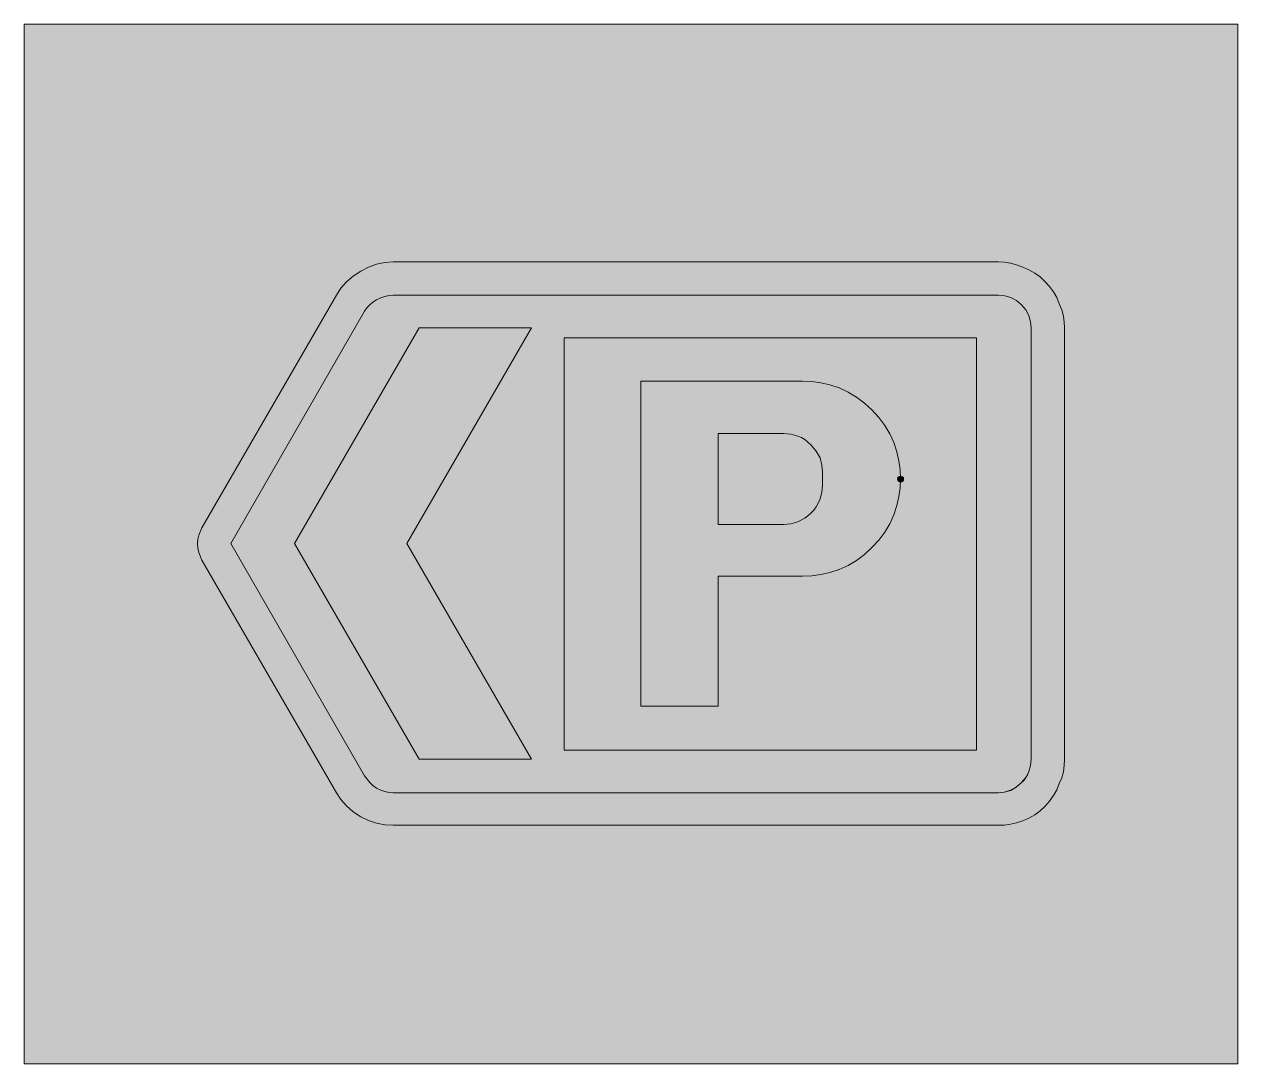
# Model space of a CAD drawing. Header units: metres. Extents: x 141 to 429, y 13 to 259.
import ezdxf

# ---------------------------------------------------------------- set-up
doc = ezdxf.new("R2010")
doc.units = ezdxf.units.M
for name, color, linetype, true_color in [('FILL_BLACK_000000', 7, 'Continuous', 0x000000), ('FILL_BLUE_0000FF', 7, 'Continuous', 0x0000ff), ('FILL_WHITE_FFFFFF', 7, 'Continuous', 0xffffff), ('FILL_YELLOW_FFFF00', 7, 'Continuous', 0xffff00)]:
    doc.layers.add(name, color=color, linetype=linetype, true_color=true_color)

msp = doc.modelspace()

# ---------------------------------------------------------------- hatches: boundary and pattern name
at = {"layer": 'FILL_BLACK_000000', "true_color": 0x000000}
h = msp.add_hatch(color=7, dxfattribs=at)
h.dxf.hatch_style = 1
h.paths.add_polyline_path([(261.36, 187.2), (231.84, 136.08), (261.36, 84.96), (234.72, 84.96), (205.2, 136.08), (234.72, 187.2), (261.36, 187.2)])
at = {"layer": 'FILL_BLUE_0000FF', "true_color": 0x0000ff}
h = msp.add_hatch(color=7, dxfattribs=at)
h.dxf.hatch_style = 1
h.paths.add_polyline_path([(373.44, 202.79), (374.87, 202.57), (376.34, 202.18), (377.82, 201.6), (379.27, 200.99), (380.63, 200.23), (381.9, 199.3), (383.04, 198.18), (384.16, 197.04), (385.09, 195.77), (385.85, 194.41), (386.46, 192.96), (387.04, 191.48), (387.43, 190.01), (387.65, 188.58), (387.72, 187.2), (387.72, 84.96), (387.65, 83.48), (387.43, 82.01), (387.04, 80.58), (386.46, 79.2), (385.85, 77.75), (385.09, 76.37), (384.16, 75.05), (383.04, 73.8), (381.9, 72.76), (380.63, 71.82), (379.27, 71.02), (377.82, 70.38), (376.34, 69.91), (374.87, 69.57), (373.44, 69.37), (372.06, 69.3), (228.6, 69.3), (226.58, 69.43), (224.59, 69.82), (222.68, 70.44), (220.86, 71.28), (219.07, 72.48), (217.51, 73.89), (216.18, 75.43), (215.1, 77.04), (183.24, 132.12), (182.5, 133.97), (182.25, 135.01), (182.16, 136.08), (182.25, 137.13), (182.5, 138.11), (183.24, 139.86), (215.1, 194.94), (216.18, 196.63), (217.51, 198.16), (219.07, 199.52), (220.86, 200.7), (222.68, 201.65), (224.59, 202.32), (226.58, 202.73), (228.6, 202.86), (372.06, 202.86), (373.44, 202.79)])
h.paths.add_polyline_path([(227.63, 194.87), (226.62, 194.67), (225.61, 194.33), (224.64, 193.86), (223.76, 193.29), (223, 192.65), (222.34, 191.94), (221.76, 191.16), (190.08, 136.08), (221.76, 81), (223, 79.43), (223.76, 78.72), (224.64, 78.12), (225.61, 77.65), (226.62, 77.31), (227.63, 77.11), (228.6, 77.04), (372.06, 77.04), (373.46, 77.18), (374.89, 77.6), (376.26, 78.33), (377.46, 79.38), (378.51, 80.66), (379.24, 82.04), (379.66, 83.48), (379.8, 84.96), (379.8, 187.2), (379.66, 188.68), (379.24, 190.13), (378.51, 191.5), (377.46, 192.78), (376.29, 193.73), (374.96, 194.4), (373.54, 194.81), (372.06, 194.94), (228.6, 194.94), (227.63, 194.87)], flags=16)
h = msp.add_hatch(color=7, dxfattribs=at)
h.dxf.hatch_style = 1
h.paths.add_polyline_path([(366.84, 184.86), (366.84, 87.12), (269.1, 87.12), (269.1, 184.86), (366.84, 184.86)])
at = {"layer": 'FILL_WHITE_FFFFFF', "true_color": 0xffffff}
h = msp.add_hatch(color=7, dxfattribs=at)
h.dxf.hatch_style = 1
h.paths.add_polyline_path([(373.54, 194.81), (374.96, 194.4), (376.29, 193.73), (377.46, 192.78), (378.51, 191.5), (379.24, 190.13), (379.66, 188.68), (379.8, 187.2), (379.8, 84.96), (379.66, 83.45), (379.26, 82.08), (378.95, 81.3), (378.56, 80.6), (378.07, 79.95), (377.46, 79.38), (376.27, 78.35), (374.94, 77.58), (373.43, 77.18), (372.06, 77.04), (228.6, 77.04), (227.63, 77.11), (226.62, 77.31), (225.61, 77.65), (224.64, 78.12), (223.76, 78.72), (223, 79.43), (221.76, 81), (190.08, 136.08), (221.76, 191.16), (222.34, 191.94), (223, 192.65), (223.76, 193.29), (224.64, 193.86), (225.61, 194.33), (226.62, 194.67), (227.63, 194.87), (228.6, 194.94), (372.06, 194.94), (373.54, 194.81)])
h = msp.add_hatch(color=7, dxfattribs=at)
h.dxf.hatch_style = 1
h.paths.add_polyline_path([(287.28, 97.56), (287.28, 174.6), (325.62, 174.6), (327.78, 174.5), (329.94, 174.2), (332.1, 173.69), (334.26, 172.98), (336.38, 171.96), (338.4, 170.78), (340.28, 169.39), (342, 167.76), (343.65, 165.97), (345.08, 164.09), (346.28, 162.12), (347.22, 160.02), (347.93, 157.86), (348.44, 155.7), (348.74, 153.54), (348.84, 151.38), (348.74, 149.32), (348.44, 147.22), (347.93, 145.08), (347.22, 142.92), (346.28, 140.8), (345.08, 138.78), (343.65, 136.9), (342, 135.18), (340.28, 133.53), (338.4, 132.1), (336.38, 130.9), (334.26, 129.96), (332.1, 129.25), (329.94, 128.75), (327.78, 128.44), (325.62, 128.34), (305.64, 128.34), (305.64, 97.56), (287.28, 97.56)])
h.paths.add_polyline_path([(322.79, 140.75), (324.5, 141.26), (326.13, 142.1), (326.89, 142.65), (327.6, 143.28), (328.28, 144.04), (328.86, 144.83), (329.69, 146.48), (330.16, 148.19), (330.3, 149.94), (330.3, 153), (330.17, 154.64), (329.76, 156.42), (328.82, 158.02), (327.6, 159.48), (326.89, 160.17), (326.13, 160.74), (325.33, 161.21), (324.5, 161.57), (322.79, 162.04), (321.12, 162.18), (305.64, 162.18), (305.64, 140.58), (321.12, 140.58), (322.79, 140.75)], flags=16)
h = msp.add_hatch(color=7, dxfattribs=at)
h.dxf.hatch_style = 1
h.paths.add_polyline_path([(349.5, 151.12), (349.34, 150.89), (349.1, 150.72), (348.84, 150.66), (348.58, 150.72), (348.34, 150.89), (348.18, 151.12), (348.12, 151.38), (348.18, 151.72), (348.34, 151.94), (348.84, 152.1), (349.33, 151.94), (349.5, 151.72), (349.56, 151.38), (349.5, 151.12)])
at = {"layer": 'FILL_YELLOW_FFFF00', "true_color": 0xffff00}
h = msp.add_hatch(color=7, dxfattribs=at)
h.dxf.hatch_style = 1
h.paths.add_polyline_path([(428.76, 259.2), (428.76, 12.78), (141.12, 12.78), (141.12, 259.2), (428.76, 259.2)])

# ---------------------------------------------------------------- linework, layer by layer
at = {"layer": 'FILL_BLACK_000000', "lineweight": 0, "true_color": 0x000000}
msp.add_lwpolyline([(261.36, 187.2), (231.84, 136.08), (261.36, 84.96), (234.72, 84.96), (205.2, 136.08), (234.72, 187.2)], close=True, dxfattribs=at)
at = {"layer": 'FILL_BLUE_0000FF', "lineweight": 0, "true_color": 0x0000ff}
for points in [[(373.44, 202.79), (374.87, 202.57), (376.34, 202.18), (377.82, 201.6), (379.27, 200.99), (380.63, 200.23), (381.9, 199.3), (383.04, 198.18), (384.16, 197.04), (385.09, 195.77), (385.85, 194.41), (386.46, 192.96), (387.04, 191.48), (387.43, 190.01), (387.65, 188.58), (387.72, 187.2), (387.72, 84.96), (387.65, 83.48), (387.43, 82.01), (387.04, 80.58), (386.46, 79.2), (385.85, 77.75), (385.09, 76.37), (384.16, 75.05), (383.04, 73.8), (381.9, 72.76), (380.63, 71.82), (379.27, 71.02), (377.82, 70.38), (376.34, 69.91), (374.87, 69.57), (373.44, 69.37), (372.06, 69.3), (228.6, 69.3), (226.58, 69.43), (224.59, 69.82), (222.68, 70.44), (220.86, 71.28), (219.07, 72.48), (217.51, 73.89), (216.18, 75.43), (215.1, 77.04), (183.24, 132.12), (182.5, 133.97), (182.25, 135.01), (182.16, 136.08), (182.25, 137.13), (182.5, 138.11), (183.24, 139.86), (215.1, 194.94), (216.18, 196.63), (217.51, 198.16), (219.07, 199.52), (220.86, 200.7), (222.68, 201.65), (224.59, 202.32), (226.58, 202.73), (228.6, 202.86), (372.06, 202.86)], [(227.63, 194.87), (226.62, 194.67), (225.61, 194.33), (224.64, 193.86), (223.76, 193.29), (223, 192.65), (222.34, 191.94), (221.76, 191.16), (190.08, 136.08), (221.76, 81), (223, 79.43), (223.76, 78.72), (224.64, 78.12), (225.61, 77.65), (226.62, 77.31), (227.63, 77.11), (228.6, 77.04), (372.06, 77.04), (373.46, 77.18), (374.89, 77.6), (376.26, 78.33), (377.46, 79.38), (378.51, 80.66), (379.24, 82.04), (379.66, 83.48), (379.8, 84.96), (379.8, 187.2), (379.66, 188.68), (379.24, 190.13), (378.51, 191.5), (377.46, 192.78), (376.29, 193.73), (374.96, 194.4), (373.54, 194.81), (372.06, 194.94), (228.6, 194.94)], [(366.84, 184.86), (366.84, 87.12), (269.1, 87.12), (269.1, 184.86)]]:
    msp.add_lwpolyline(points, close=True, dxfattribs=at)
at = {"layer": 'FILL_WHITE_FFFFFF', "lineweight": 0, "true_color": 0xffff00}
msp.add_lwpolyline([(373.54, 194.81), (374.96, 194.4), (376.29, 193.73), (377.46, 192.78), (378.51, 191.5), (379.24, 190.13), (379.66, 188.68), (379.8, 187.2), (379.8, 84.96), (379.66, 83.45), (379.26, 82.08), (378.95, 81.3), (378.56, 80.6), (378.07, 79.95), (377.46, 79.38), (376.27, 78.35), (374.94, 77.58), (373.43, 77.18), (372.06, 77.04), (228.6, 77.04), (227.63, 77.11), (226.62, 77.31), (225.61, 77.65), (224.64, 78.12), (223.76, 78.72), (223, 79.43), (221.76, 81), (190.08, 136.08), (221.76, 191.16), (222.34, 191.94), (223, 192.65), (223.76, 193.29), (224.64, 193.86), (225.61, 194.33), (226.62, 194.67), (227.63, 194.87), (228.6, 194.94), (372.06, 194.94)], close=True, dxfattribs=at)
at = {"layer": 'FILL_WHITE_FFFFFF', "lineweight": 0, "true_color": 0xffffff}
for points in [[(287.28, 97.56), (287.28, 174.6), (325.62, 174.6), (327.78, 174.5), (329.94, 174.2), (332.1, 173.69), (334.26, 172.98), (336.38, 171.96), (338.4, 170.78), (340.28, 169.39), (342, 167.76), (343.65, 165.97), (345.08, 164.09), (346.28, 162.12), (347.22, 160.02), (347.93, 157.86), (348.44, 155.7), (348.74, 153.54), (348.84, 151.38), (348.74, 149.32), (348.44, 147.22), (347.93, 145.08), (347.22, 142.92), (346.28, 140.8), (345.08, 138.78), (343.65, 136.9), (342, 135.18), (340.28, 133.53), (338.4, 132.1), (336.38, 130.9), (334.26, 129.96), (332.1, 129.25), (329.94, 128.75), (327.78, 128.44), (325.62, 128.34), (305.64, 128.34), (305.64, 97.56)], [(322.79, 140.75), (324.5, 141.26), (326.13, 142.1), (326.89, 142.65), (327.6, 143.28), (328.28, 144.04), (328.86, 144.83), (329.69, 146.48), (330.16, 148.19), (330.3, 149.94), (330.3, 153), (330.17, 154.64), (329.76, 156.42), (328.82, 158.02), (327.6, 159.48), (326.89, 160.17), (326.13, 160.74), (325.33, 161.21), (324.5, 161.57), (322.79, 162.04), (321.12, 162.18), (305.64, 162.18), (305.64, 140.58), (321.12, 140.58)], [(349.5, 151.12), (349.34, 150.89), (349.1, 150.72), (348.84, 150.66), (348.58, 150.72), (348.34, 150.89), (348.18, 151.12), (348.12, 151.38), (348.18, 151.72), (348.34, 151.94), (348.84, 152.1), (349.33, 151.94), (349.5, 151.72), (349.56, 151.38)]]:
    msp.add_lwpolyline(points, close=True, dxfattribs=at)
at = {"layer": 'FILL_YELLOW_FFFF00', "lineweight": 0, "true_color": 0xffff00}
msp.add_lwpolyline([(428.76, 259.2), (428.76, 12.78), (141.12, 12.78), (141.12, 259.2)], close=True, dxfattribs=at)

doc.saveas('drawing.dxf')
